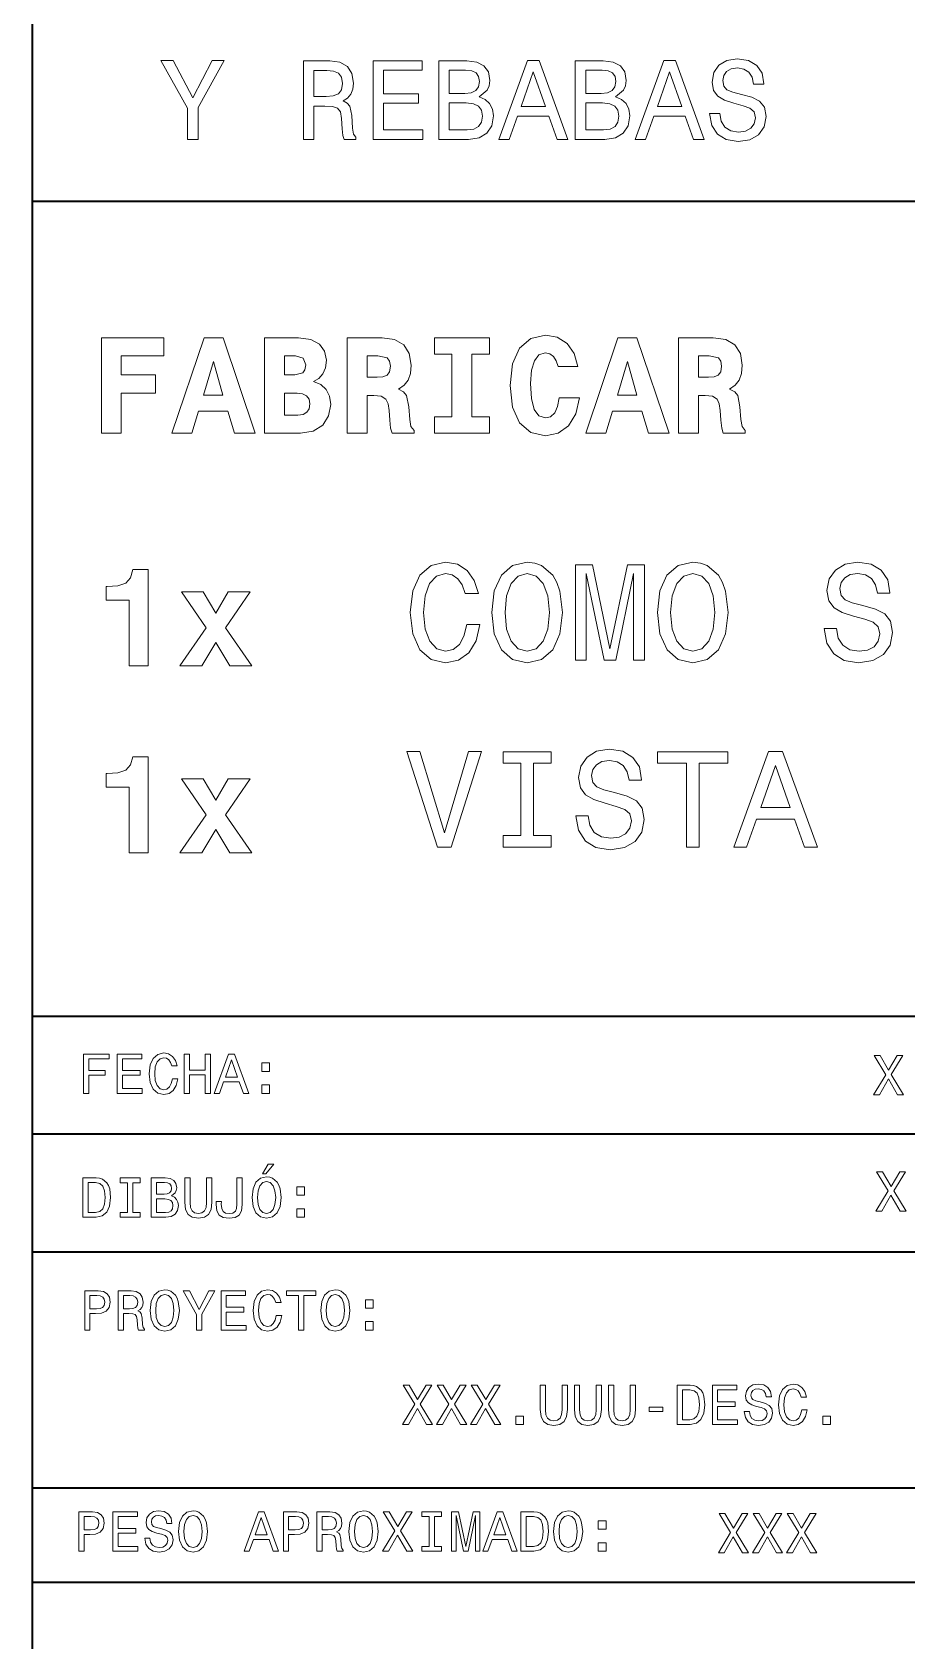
# Model space of a CAD drawing. Extents: x 14 to 2196, y -1968 to 1826.
# Drawn here: x 954 to 1065.2, y 220.2 to 424.7 of the extents above; entities that cross this region are included whole.
import ezdxf

# ---------------------------------------------------------------- set-up
doc = ezdxf.new("R2010")
doc.units = 0

msp = doc.modelspace()

# ---------------------------------------------------------------- linework, layer by layer
at = {"color": 7, "lineweight": 35}
for p, q in [((953.95874, 826.463928), (953.95874, 15.623924)), ((953.95874, 403.249268), (1173.95874, 403.249268)), ((953.95874, 299.623932), (1173.95874, 299.623932)), ((953.95874, 284.623932), (1173.95874, 284.623932)), ((953.95874, 269.623932), (1173.95874, 269.623932)), ((953.95874, 239.623932), (1173.95874, 239.623932)), ((953.95874, 227.623932), (1173.95874, 227.623932))]:
    msp.add_line(p, q, dxfattribs=at)
at = {"color": 7, "lineweight": 13}
for points in [[(975.075195, 411.096558), (975.075195, 415.145538), (978.360535, 421.110962), (976.861938, 421.110962), (974.39801, 416.370331), (971.905212, 421.110962), (970.305786, 421.110962), (973.735168, 415.059082), (973.735168, 411.096558)], [(988.461365, 411.096558), (989.801453, 411.096558), (989.801453, 415.318451), (991.170349, 415.318451), (992.178955, 415.275238), (992.812988, 415.073517), (993.158813, 414.597992), (993.302917, 413.747864), (993.374939, 412.451019), (993.461365, 411.600891), (993.634277, 411.096558), (995.147278, 411.096558), (995.147278, 411.370331), (994.815857, 411.773804), (994.700562, 412.523071), (994.599731, 414.136902), (994.354736, 415.332855), (994.023376, 415.70752), (993.504639, 415.981293), (994.080994, 416.341522), (994.484436, 416.845825), (994.743835, 417.479828), (994.830261, 418.24353), (994.62854, 419.453918), (994.052185, 420.361694), (993.101135, 420.909241), (991.804321, 421.096558), (988.461365, 421.096558)], [(991.429688, 419.871765), (992.308655, 419.785309), (992.928223, 419.511536), (993.317322, 419.007233), (993.44696, 418.214722), (993.302917, 417.378967), (992.913818, 416.874664), (992.251038, 416.615295), (991.343262, 416.543243), (989.801453, 416.543243), (989.801453, 419.871765)], [(997.323059, 411.096558), (1003.663147, 411.096558), (1003.663147, 412.306946), (998.648682, 412.306946), (998.648682, 415.693085), (1003.115601, 415.693085), (1003.115601, 416.889069), (998.648682, 416.889069), (998.648682, 419.886169), (1003.547852, 419.886169), (1003.547852, 421.096558), (997.323059, 421.096558)], [(1010.824524, 416.500031), (1011.83313, 417.335754), (1012.092529, 417.897705), (1012.178955, 418.589355), (1011.991638, 419.670044), (1011.429688, 420.448151), (1010.521912, 420.923645), (1009.253906, 421.096558), (1005.694824, 421.096558), (1005.694824, 411.096558), (1009.455627, 411.096558), (1010.795654, 411.298279), (1011.789917, 411.889069), (1012.409546, 412.825653), (1012.625671, 414.093689), (1012.495972, 414.943817), (1012.150146, 415.649872), (1011.588196, 416.16861)], [(1008.980103, 416.946716), (1007.020447, 416.946716), (1007.020447, 419.900604), (1009.095398, 419.900604), (1009.873474, 419.814148), (1010.421021, 419.554779), (1010.752441, 419.108093), (1010.867737, 418.445251), (1010.738037, 417.78244), (1010.392212, 417.32135), (1009.801453, 417.033142)], [(1013.317322, 411.096558), (1014.642944, 411.096558), (1015.694824, 414.036041), (1019.686157, 414.036041), (1020.738037, 411.096558), (1022.092529, 411.096558), (1018.432556, 421.110962), (1016.96283, 421.110962)], [(1016.155884, 415.260834), (1017.697693, 419.670044), (1019.239502, 415.260834)], [(1028.173218, 416.500031), (1029.181885, 417.335754), (1029.441162, 417.897705), (1029.52771, 418.589355), (1029.340332, 419.670044), (1028.778442, 420.448151), (1027.870605, 420.923645), (1026.602539, 421.096558), (1023.043518, 421.096558), (1023.043518, 411.096558), (1026.804321, 411.096558), (1028.144409, 411.298279), (1029.138672, 411.889069), (1029.758179, 412.825653), (1029.974365, 414.093689), (1029.844727, 414.943817), (1029.498901, 415.649872), (1028.93689, 416.16861)], [(1026.328857, 416.946716), (1024.369141, 416.946716), (1024.369141, 419.900604), (1026.444092, 419.900604), (1027.222168, 419.814148), (1027.769775, 419.554779), (1028.101196, 419.108093), (1028.216431, 418.445251), (1028.086792, 417.78244), (1027.740967, 417.32135), (1027.150146, 417.033142)], [(1030.666016, 411.096558), (1031.991699, 411.096558), (1033.043579, 414.036041), (1037.034912, 414.036041), (1038.086792, 411.096558), (1039.441162, 411.096558), (1035.78125, 421.110962), (1034.311523, 421.110962)], [(1033.504639, 415.260834), (1035.046387, 419.670044), (1036.588135, 415.260834)], [(1041.444092, 414.396271), (1040.132812, 414.396271), (1040.421021, 412.868896), (1041.141479, 411.744965), (1042.250977, 411.067749), (1043.749634, 410.822784), (1045.233765, 411.053345), (1046.343262, 411.687347), (1047.049316, 412.68158), (1047.308594, 413.992798), (1047.092529, 415.174377), (1046.487305, 415.938049), (1045.507446, 416.442383), (1044.196289, 416.817017), (1043.072388, 417.09079), (1042.337524, 417.407806), (1041.919556, 417.868896), (1041.789917, 418.589355), (1041.919556, 419.237762), (1042.294189, 419.727692), (1042.870605, 420.059082), (1043.663086, 420.174377), (1044.470093, 420.030273), (1045.104004, 419.641235), (1045.521973, 418.992798), (1045.723633, 418.113861), (1047.034912, 418.113861), (1047.034912, 418.14267), (1046.804321, 419.497131), (1046.127075, 420.505768), (1045.060791, 421.139771), (1043.619873, 421.355927), (1042.32312, 421.139771), (1041.314453, 420.534607), (1040.666016, 419.597992), (1040.435425, 418.387634), (1040.622803, 417.306946), (1041.170288, 416.572052), (1042.034912, 416.082153), (1043.216431, 415.70752), (1044.383545, 415.376099), (1045.262573, 415.059082), (1045.795654, 414.597992), (1045.983032, 413.848724), (1045.810059, 413.085022), (1045.363403, 412.508667), (1044.686157, 412.148438), (1043.807251, 412.033142), (1042.827393, 412.19165), (1042.078125, 412.65274), (1041.602539, 413.402039)], [(1009.297119, 412.292511), (1007.020447, 412.292511), (1007.020447, 415.736328), (1009.167419, 415.736328), (1010.075195, 415.635468), (1010.723633, 415.332855), (1011.112671, 414.814148), (1011.242371, 414.06485), (1011.112671, 413.272339), (1010.752441, 412.724792), (1010.147278, 412.393402)], [(1026.645874, 412.292511), (1024.369141, 412.292511), (1024.369141, 415.736328), (1026.516113, 415.736328), (1027.42395, 415.635468), (1028.072388, 415.332855), (1028.461426, 414.814148), (1028.591064, 414.06485), (1028.461426, 413.272339), (1028.101196, 412.724792), (1027.495972, 412.393402)], [(962.77356, 385.875732), (962.77356, 373.736084), (965.29248, 373.736084), (965.29248, 378.826324), (969.630554, 378.826324), (969.630554, 381.152802), (965.274963, 381.152802), (965.274963, 383.566742), (970.697571, 383.566742), (970.697571, 385.875732)], [(975.822815, 385.875732), (971.712097, 373.736084), (974.283508, 373.736084), (975.105652, 376.517365), (978.848999, 376.517365), (979.706116, 373.736084), (982.329956, 373.736084), (978.236755, 385.875732)], [(983.519409, 385.875732), (983.519409, 373.736084), (988.0849, 373.736084), (989.71167, 373.998474), (990.91864, 374.768127), (991.670776, 375.922607), (991.933167, 377.374481), (991.775757, 378.424011), (991.33844, 379.281128), (990.65625, 379.910858), (989.76416, 380.295685), (990.428833, 380.680511), (990.936157, 381.275269), (991.268494, 382.044922), (991.39093, 383.006989), (991.163513, 384.161469), (990.49884, 385.071075), (989.39679, 385.665802), (987.840027, 385.875732)], [(994.032288, 385.875732), (994.032288, 373.736084), (996.586121, 373.736084), (996.586121, 378.546448), (997.425781, 378.546448), (998.370361, 378.424011), (998.947571, 378.074158), (999.227478, 377.479431), (999.349915, 376.622314), (999.437378, 375.380371), (999.542358, 374.383301), (999.752258, 373.736084), (1002.533508, 373.736084), (1002.533508, 374.068451), (1002.131165, 374.575714), (1001.991272, 375.467804), (1001.868774, 377.094604), (1001.588928, 378.528961), (1001.204102, 379.001251), (1000.539368, 379.333618), (1001.274048, 379.823395), (1001.781372, 380.488098), (1002.061218, 381.327728), (1002.166199, 382.377258), (1001.921265, 383.864105), (1001.221558, 384.966125), (1000.067078, 385.630829), (998.475281, 385.875732)], [(1007.343872, 383.776642), (1007.343872, 375.835144), (1005.122375, 375.835144), (1005.122375, 373.736084), (1012.119263, 373.736084), (1012.119263, 375.835144), (1009.897766, 375.835144), (1009.897766, 383.776642), (1012.119263, 383.776642), (1012.119263, 385.875732), (1005.122375, 385.875732), (1005.122375, 383.776642)], [(1021.005371, 378.249084), (1020.795471, 377.129578), (1020.428101, 376.324951), (1019.90332, 375.835144), (1019.256104, 375.677734), (1018.398987, 375.940125), (1017.821777, 376.762238), (1017.471924, 378.126648), (1017.366943, 380.033295), (1017.471924, 381.730042), (1017.839233, 382.954498), (1018.416504, 383.689178), (1019.22113, 383.934082), (1019.798401, 383.811646), (1020.270691, 383.496765), (1020.620544, 382.954498), (1020.8479, 382.219849), (1023.366821, 382.219849), (1022.894531, 383.864105), (1022.002441, 385.123566), (1020.742981, 385.928192), (1019.238647, 386.208069), (1017.38446, 385.770752), (1015.96759, 384.546295), (1015.057983, 382.534698), (1014.743103, 379.805908), (1015.057983, 377.059601), (1015.96759, 375.048004), (1017.38446, 373.823547), (1019.238647, 373.403717), (1020.882935, 373.736084), (1022.194824, 374.680664), (1023.104431, 376.202484), (1023.559204, 378.249084)], [(1028.474609, 385.875732), (1024.363892, 373.736084), (1026.935181, 373.736084), (1027.757324, 376.517365), (1031.500732, 376.517365), (1032.357788, 373.736084), (1034.981689, 373.736084), (1030.888428, 385.875732)], [(1036.153687, 385.875732), (1036.153687, 373.736084), (1038.70752, 373.736084), (1038.70752, 378.546448), (1039.547119, 378.546448), (1040.491699, 378.424011), (1041.06897, 378.074158), (1041.348877, 377.479431), (1041.471313, 376.622314), (1041.558716, 375.380371), (1041.663696, 374.383301), (1041.873657, 373.736084), (1044.654907, 373.736084), (1044.654907, 374.068451), (1044.252563, 374.575714), (1044.112671, 375.467804), (1043.990234, 377.094604), (1043.710327, 378.528961), (1043.325439, 379.001251), (1042.660767, 379.333618), (1043.395508, 379.823395), (1043.90271, 380.488098), (1044.182617, 381.327728), (1044.287598, 382.377258), (1044.042725, 383.864105), (1043.343018, 384.966125), (1042.188477, 385.630829), (1040.59668, 385.875732)], [(977.012268, 382.849548), (978.219238, 378.563965), (975.770325, 378.563965)], [(986.073303, 383.566742), (987.4552, 383.566742), (988.417236, 383.286865), (988.749573, 382.447235), (988.662109, 381.800018), (988.39978, 381.397705), (987.385193, 381.152802), (986.073303, 381.152802)], [(996.586121, 383.566742), (997.933044, 383.566742), (999.122498, 383.304352), (999.419861, 382.902039), (999.524841, 382.272308), (999.419861, 381.555115), (999.105042, 381.117828), (998.580261, 380.907928), (997.845581, 380.855438), (996.586121, 380.855438)], [(1029.664062, 382.849548), (1030.870972, 378.563965), (1028.422119, 378.563965)], [(1038.70752, 383.566742), (1040.054443, 383.566742), (1041.243896, 383.304352), (1041.54126, 382.902039), (1041.64624, 382.272308), (1041.54126, 381.555115), (1041.22644, 381.117828), (1040.70166, 380.907928), (1039.967041, 380.855438), (1038.70752, 380.855438)], [(986.073303, 378.826324), (987.6651, 378.826324), (988.364746, 378.738861), (988.87207, 378.476501), (989.18689, 378.056671), (989.29187, 377.461945), (989.18689, 376.832214), (988.889526, 376.394897), (988.417236, 376.132538), (987.77002, 376.045074), (986.073303, 376.045074)], [(966.307495, 352.519012), (966.307495, 344.157715), (968.721436, 344.157715), (968.721436, 356.384827), (966.762268, 356.384827), (966.464905, 355.335266), (965.852722, 354.670563), (964.873108, 354.32074), (963.508728, 354.233276), (963.386292, 354.233276), (963.386292, 352.519012)], [(1009.229065, 349.388977), (1008.879211, 347.919617), (1008.301941, 346.870087), (1007.497314, 346.22287), (1006.552734, 346.01297), (1005.41571, 346.32785), (1004.523621, 347.27243), (1003.928894, 348.811737), (1003.73645, 350.945801), (1003.928894, 353.062347), (1004.506165, 354.619171), (1005.398254, 355.563751), (1006.552734, 355.896118), (1007.392334, 355.721191), (1008.109558, 355.231415), (1008.669312, 354.444244), (1009.054138, 353.359741), (1010.715881, 353.359741), (1010.191101, 355.021484), (1009.281555, 356.280945), (1008.039551, 357.068085), (1006.552734, 357.347961), (1004.698547, 356.910645), (1003.281677, 355.686188), (1002.37207, 353.674591), (1002.05719, 350.945801), (1002.37207, 348.21701), (1003.281677, 346.205383), (1004.698547, 344.96344), (1006.552734, 344.54361), (1008.179504, 344.875977), (1009.491455, 345.80307), (1010.418518, 347.32489), (1010.908325, 349.388977)], [(1012.430115, 350.945801), (1012.744995, 348.21701), (1013.654602, 346.205383), (1015.071472, 344.96344), (1016.925659, 344.54361), (1018.762329, 344.96344), (1020.196716, 346.205383), (1021.088806, 348.21701), (1021.421143, 350.945801), (1021.088806, 353.657104), (1020.703979, 354.759125), (1020.196716, 355.668701), (1018.762329, 356.910645), (1017.887695, 357.225525), (1016.925659, 357.347961), (1015.053955, 356.910645), (1013.637085, 355.686188), (1012.744995, 353.674591)], [(1023.082947, 344.875977), (1024.42981, 344.875977), (1024.42981, 355.896118), (1026.703857, 344.875977), (1028.20813, 344.875977), (1030.464722, 355.896118), (1030.464722, 344.875977), (1031.829102, 344.875977), (1031.829102, 357.015625), (1029.695068, 357.015625), (1027.456055, 346.310333), (1025.234497, 357.015625), (1023.082947, 357.015625)], [(1033.490845, 350.945801), (1033.805664, 348.21701), (1034.715332, 346.205383), (1036.132202, 344.96344), (1037.986328, 344.54361), (1039.822998, 344.96344), (1041.257446, 346.205383), (1042.149536, 348.21701), (1042.481812, 350.945801), (1042.149536, 353.657104), (1041.764648, 354.759125), (1041.257446, 355.668701), (1039.822998, 356.910645), (1038.948364, 357.225525), (1037.986328, 357.347961), (1036.114624, 356.910645), (1034.697754, 355.686188), (1033.805664, 353.674591)], [(1056.283203, 348.881714), (1054.691406, 348.881714), (1055.04126, 347.027527), (1055.915894, 345.663116), (1057.262817, 344.841003), (1059.082031, 344.54361), (1060.883789, 344.823486), (1062.230591, 345.59317), (1063.087769, 346.80014), (1063.402588, 348.391937), (1063.140259, 349.826294), (1062.405518, 350.753387), (1061.216064, 351.365601), (1059.624268, 351.820404), (1058.259888, 352.152771), (1057.367798, 352.537598), (1056.860474, 353.097351), (1056.703125, 353.971954), (1056.860474, 354.759125), (1057.315308, 355.353851), (1058.015015, 355.756165), (1058.977051, 355.896118), (1059.956665, 355.721191), (1060.726318, 355.248901), (1061.233521, 354.461731), (1061.478516, 353.394714), (1063.070312, 353.394714), (1063.070312, 353.429688), (1062.790405, 355.073975), (1061.968262, 356.298431), (1060.673828, 357.068085), (1058.924561, 357.330475), (1057.350342, 357.068085), (1056.125854, 356.333405), (1055.338623, 355.196411), (1055.058838, 353.727051), (1055.286255, 352.415161), (1055.950928, 351.523041), (1057.000488, 350.928314), (1058.434814, 350.473511), (1059.851685, 350.071167), (1060.918701, 349.68634), (1061.565918, 349.126587), (1061.793335, 348.21701), (1061.583374, 347.289917), (1061.041138, 346.59021), (1060.218994, 346.152924), (1059.151978, 346.01297), (1057.962524, 346.205383), (1057.052979, 346.765137), (1056.475708, 347.674744)], [(1014.109375, 350.945801), (1014.301819, 353.062347), (1014.879028, 354.619171), (1015.771179, 355.563751), (1016.925659, 355.896118), (1018.062622, 355.563751), (1018.954773, 354.601685), (1019.531982, 353.044861), (1019.741882, 350.945801), (1019.531982, 348.829224), (1018.954773, 347.27243), (1018.062622, 346.32785), (1016.925659, 346.01297), (1015.771179, 346.32785), (1014.879028, 347.27243), (1014.301819, 348.811737)], [(1035.170044, 350.945801), (1035.362549, 353.062347), (1035.939697, 354.619171), (1036.831909, 355.563751), (1037.986328, 355.896118), (1039.123291, 355.563751), (1040.015503, 354.601685), (1040.592651, 353.044861), (1040.802612, 350.945801), (1040.592651, 348.829224), (1040.015503, 347.27243), (1039.123291, 346.32785), (1037.986328, 346.01297), (1036.831909, 346.32785), (1035.939697, 347.27243), (1035.362549, 348.811737)], [(976.103149, 349.003082), (972.727173, 344.157715), (975.52594, 344.157715), (977.327637, 347.131409), (979.111816, 344.157715), (981.910583, 344.157715), (978.552063, 349.003082), (981.683228, 353.551056), (978.901917, 353.551056), (977.31012, 350.857269), (975.718323, 353.551056), (972.954529, 353.551056)], [(1024.692261, 325.097534), (1023.100403, 325.097534), (1023.450256, 323.243347), (1024.324829, 321.878937), (1025.671753, 321.056824), (1027.490967, 320.75943), (1029.292725, 321.039307), (1030.639648, 321.80899), (1031.496704, 323.015961), (1031.811523, 324.607758), (1031.549194, 326.042114), (1030.814453, 326.969208), (1029.625, 327.581421), (1028.033203, 328.036224), (1026.668823, 328.368591), (1025.776733, 328.753418), (1025.269409, 329.313171), (1025.112061, 330.187775), (1025.269409, 330.974945), (1025.724243, 331.569672), (1026.42395, 331.971985), (1027.385986, 332.111938), (1028.365601, 331.937012), (1029.135254, 331.464722), (1029.642578, 330.677551), (1029.887451, 329.610535), (1031.479248, 329.610535), (1031.479248, 329.645508), (1031.199341, 331.289795), (1030.377197, 332.514252), (1029.082764, 333.283905), (1027.333496, 333.546295), (1025.759277, 333.283905), (1024.53479, 332.549225), (1023.74762, 331.412231), (1023.467773, 329.942871), (1023.69519, 328.630981), (1024.359863, 327.738861), (1025.409424, 327.144135), (1026.84375, 326.689331), (1028.26062, 326.286987), (1029.327637, 325.902161), (1029.974854, 325.342407), (1030.202271, 324.432831), (1029.992432, 323.505737), (1029.450073, 322.80603), (1028.62793, 322.368744), (1027.560913, 322.22879), (1026.37146, 322.421204), (1025.461914, 322.980957), (1024.884644, 323.890564)], [(966.307495, 328.734863), (966.307495, 320.373566), (968.721436, 320.373566), (968.721436, 332.600677), (966.762268, 332.600677), (966.464905, 331.551117), (965.852722, 330.886414), (964.873108, 330.53656), (963.508728, 330.449127), (963.386292, 330.449127), (963.386292, 328.734863)], [(1009.438965, 333.248932), (1006.395325, 322.91098), (1003.26416, 333.248932), (1001.602417, 333.248932), (1005.520691, 321.091797), (1007.269897, 321.091797), (1011.100708, 333.248932)], [(1016.121033, 322.561157), (1013.882019, 322.561157), (1013.882019, 321.091797), (1019.969299, 321.091797), (1019.969299, 322.561157), (1017.730286, 322.561157), (1017.730286, 331.762085), (1019.969299, 331.762085), (1019.969299, 333.231445), (1013.882019, 333.231445), (1013.882019, 331.762085), (1016.121033, 331.762085)], [(1037.181641, 321.091797), (1038.791016, 321.091797), (1038.791016, 331.762085), (1042.464355, 331.762085), (1042.464355, 333.231445), (1033.490845, 333.231445), (1033.490845, 331.762085), (1037.181641, 331.762085)], [(1043.199097, 321.091797), (1044.80835, 321.091797), (1046.085327, 324.660217), (1050.930664, 324.660217), (1052.20752, 321.091797), (1053.851807, 321.091797), (1049.408813, 333.248932), (1047.624634, 333.248932)], [(1046.64502, 326.147064), (1048.516724, 331.499695), (1050.388428, 326.147064)], [(976.103149, 325.218933), (972.727173, 320.373566), (975.52594, 320.373566), (977.327637, 323.34726), (979.111816, 320.373566), (981.910583, 320.373566), (978.552063, 325.218933), (981.683228, 329.766907), (978.901917, 329.766907), (977.31012, 327.07312), (975.718323, 329.766907), (972.954529, 329.766907)], [(960.48645, 289.786316), (961.156494, 289.786316), (961.156494, 292.084595), (963.260193, 292.084595), (963.260193, 292.682556), (961.156494, 292.682556), (961.156494, 294.181122), (963.74292, 294.181122), (963.74292, 294.786316), (960.48645, 294.786316)], [(964.787598, 289.786316), (967.957642, 289.786316), (967.957642, 290.39151), (965.450439, 290.39151), (965.450439, 292.084595), (967.683838, 292.084595), (967.683838, 292.682556), (965.450439, 292.682556), (965.450439, 294.181122), (967.899963, 294.181122), (967.899963, 294.786316), (964.787598, 294.786316)], [(971.804871, 291.645111), (971.660767, 291.039917), (971.423035, 290.607635), (971.091614, 290.341064), (970.702576, 290.254608), (970.234253, 290.384308), (969.866821, 290.773346), (969.621887, 291.407349), (969.542664, 292.286316), (969.621887, 293.158081), (969.859619, 293.799286), (970.227051, 294.188324), (970.702576, 294.325226), (971.048401, 294.253174), (971.343811, 294.051453), (971.574341, 293.727234), (971.732849, 293.280548), (972.417297, 293.280548), (972.201111, 293.964996), (971.826477, 294.483734), (971.315002, 294.807922), (970.702576, 294.923218), (969.938904, 294.743103), (969.355347, 294.23877), (968.980652, 293.410248), (968.851013, 292.286316), (968.980652, 291.162384), (969.355347, 290.333862), (969.938904, 289.822327), (970.702576, 289.649414), (971.37262, 289.786316), (971.912964, 290.168152), (972.2948, 290.794952), (972.496521, 291.645111)], [(973.303467, 289.786316), (973.97345, 289.786316), (973.97345, 292.13501), (975.976379, 292.13501), (975.976379, 289.786316), (976.63916, 289.786316), (976.63916, 294.786316), (975.976379, 294.786316), (975.976379, 292.747406), (973.97345, 292.747406), (973.97345, 294.786316), (973.303467, 294.786316)], [(977.121887, 289.786316), (977.784729, 289.786316), (978.310669, 291.256042), (980.306335, 291.256042), (980.832275, 289.786316), (981.509521, 289.786316), (979.679504, 294.793518), (978.944641, 294.793518)], [(1060.972656, 289.596527), (1061.729126, 289.596527), (1062.874634, 291.621033), (1064.041748, 289.596527), (1064.80542, 289.596527), (1063.242065, 292.168579), (1064.726196, 294.603729), (1063.998535, 294.603729), (1062.89624, 292.752136), (1061.815552, 294.603729), (1061.059082, 294.603729), (1062.536011, 292.161377)], [(978.541199, 291.868439), (979.312073, 294.073059), (980.083008, 291.868439)], [(983.152161, 292.581696), (984.146362, 292.581696), (984.146362, 293.655182), (983.152161, 293.655182)], [(983.152161, 289.786316), (984.146362, 289.786316), (984.146362, 290.859802), (983.152161, 290.859802)], [(983.276062, 279.563843), (983.701111, 279.563843), (984.702576, 280.788635), (983.996521, 280.788635)], [(962.080078, 279.037903), (960.415833, 279.037903), (960.415833, 274.037903), (962.080078, 274.037903), (962.865356, 274.196411), (963.448975, 274.679108), (963.809204, 275.464417), (963.938904, 276.537903), (963.823608, 277.632996), (963.679504, 278.065277), (963.477783, 278.411102), (962.894226, 278.879395), (962.51239, 278.99469)], [(962.029663, 278.439911), (962.577209, 278.331848), (962.951843, 278.000427), (963.175171, 277.409668), (963.247253, 276.537903), (963.167969, 275.694977), (962.944641, 275.104187), (962.562805, 274.75116), (962.029663, 274.635895), (961.085876, 274.635895), (961.085876, 278.439911)], [(966.093079, 274.643097), (965.170837, 274.643097), (965.170837, 274.037903), (967.67804, 274.037903), (967.67804, 274.643097), (966.755859, 274.643097), (966.755859, 278.432709), (967.67804, 278.432709), (967.67804, 279.037903), (965.170837, 279.037903), (965.170837, 278.432709), (966.093079, 278.432709)], [(971.662231, 276.739624), (972.166565, 277.157501), (972.296204, 277.438477), (972.339478, 277.784302), (972.245789, 278.324646), (971.964783, 278.713684), (971.510925, 278.951447), (970.876892, 279.037903), (969.097351, 279.037903), (969.097351, 274.037903), (970.977783, 274.037903), (971.647827, 274.138763), (972.144897, 274.434143), (972.454712, 274.902466), (972.562805, 275.536469), (972.497925, 275.961548), (972.325012, 276.314575), (972.044067, 276.573914)], [(970.740051, 276.962982), (969.760193, 276.962982), (969.760193, 278.439911), (970.797668, 278.439911), (971.186707, 278.396698), (971.46051, 278.266998), (971.626221, 278.043671), (971.683838, 277.71225), (971.619019, 277.380829), (971.446106, 277.150299), (971.150696, 277.006195)], [(973.376892, 275.939911), (973.477783, 275.039337), (973.7948, 274.398132), (974.327942, 274.030701), (975.098816, 273.901001), (975.862488, 274.030701), (976.39563, 274.398132), (976.712646, 275.032135), (976.82074, 275.939911), (976.82074, 279.037903), (976.150696, 279.037903), (976.150696, 275.9039), (976.085876, 275.291504), (975.891296, 274.85202), (975.559937, 274.592651), (975.098816, 274.506195), (974.623291, 274.592651), (974.29187, 274.85202), (974.097351, 275.284302), (974.039734, 275.9039), (974.039734, 279.037903), (973.376892, 279.037903)], [(980.01239, 275.694977), (979.961914, 275.161835), (979.810608, 274.794373), (979.500854, 274.571045), (979.02533, 274.506195), (978.557007, 274.571045), (978.247253, 274.779968), (978.067139, 275.1474), (978.016663, 275.680542), (978.031067, 276.040771), (977.38269, 276.040771), (977.368286, 275.67334), (977.454712, 274.873627), (977.750122, 274.318878), (978.261658, 274.009094), (979.018127, 273.901001), (979.767395, 274.009094), (980.278931, 274.318878), (980.574341, 274.866425), (980.667969, 275.666138), (980.667969, 279.037903), (980.01239, 279.037903)], [(981.92157, 276.537903), (982.05127, 275.413971), (982.425903, 274.585449), (983.00946, 274.073914), (983.773193, 273.901001), (984.529663, 274.073914), (985.120422, 274.585449), (985.487854, 275.413971), (985.624756, 276.537903), (985.487854, 277.654633), (985.329346, 278.108521), (985.120422, 278.483154), (984.529663, 278.99469), (984.169434, 279.124359), (983.773193, 279.174805), (983.002258, 278.99469), (982.418701, 278.490356), (982.05127, 277.661835)], [(982.61322, 276.537903), (982.692505, 277.409668), (982.930237, 278.050873), (983.297668, 278.439911), (983.773193, 278.576813), (984.241455, 278.439911), (984.608887, 278.043671), (984.84668, 277.402466), (984.933105, 276.537903), (984.84668, 275.666138), (984.608887, 275.024933), (984.241455, 274.635895), (983.773193, 274.506195), (983.297668, 274.635895), (982.930237, 275.024933), (982.692505, 275.658936)], [(1061.287231, 274.811798), (1062.043701, 274.811798), (1063.189209, 276.836304), (1064.356323, 274.811798), (1065.119995, 274.811798), (1063.556641, 277.38385), (1065.040771, 279.819), (1064.31311, 279.819), (1063.210815, 277.967407), (1062.130127, 279.819), (1061.373657, 279.819), (1062.850586, 277.376648)], [(970.898499, 274.635895), (969.760193, 274.635895), (969.760193, 276.357788), (970.833679, 276.357788), (971.287598, 276.307343), (971.611755, 276.156067), (971.806335, 275.896698), (971.871155, 275.522064), (971.806335, 275.125793), (971.626221, 274.85202), (971.323608, 274.68631)], [(987.61322, 276.833282), (988.607483, 276.833282), (988.607483, 277.906769), (987.61322, 277.906769)], [(987.61322, 274.037903), (988.607483, 274.037903), (988.607483, 275.111389), (987.61322, 275.111389)], [(960.637268, 259.685913), (961.300049, 259.685913), (961.300049, 261.796875), (962.034912, 261.796875), (962.777039, 261.832886), (963.367798, 262.085052), (963.749634, 262.574951), (963.879333, 263.244995), (963.778442, 263.864594), (963.490295, 264.318481), (963.014771, 264.592255), (962.366333, 264.685913), (960.637268, 264.685913)], [(962.186218, 264.073517), (962.61853, 264.030304), (962.935547, 263.893402), (963.122864, 263.641235), (963.187683, 263.244995), (963.115662, 262.827118), (962.921082, 262.574951), (962.589722, 262.445282), (962.135803, 262.409241), (961.300049, 262.409241), (961.300049, 264.073517)], [(964.887939, 259.685913), (965.557983, 259.685913), (965.557983, 261.796875), (966.242432, 261.796875), (966.746765, 261.775238), (967.063782, 261.674377), (967.236694, 261.436646), (967.308716, 261.011566), (967.344727, 260.363159), (967.387939, 259.93808), (967.474426, 259.685913), (968.230896, 259.685913), (968.230896, 259.822815), (968.065186, 260.024536), (968.007568, 260.39917), (967.957153, 261.206085), (967.834656, 261.804077), (967.668945, 261.991394), (967.409607, 262.128265), (967.697754, 262.30838), (967.899475, 262.560547), (968.029175, 262.877563), (968.072388, 263.259399), (967.971558, 263.864594), (967.68335, 264.318481), (967.207825, 264.592255), (966.559448, 264.685913), (964.887939, 264.685913)], [(966.372131, 264.073517), (966.811584, 264.030304), (967.121399, 263.893402), (967.315918, 263.641235), (967.380737, 263.244995), (967.308716, 262.827118), (967.114197, 262.574951), (966.782776, 262.445282), (966.328857, 262.409241), (965.557983, 262.409241), (965.557983, 264.073517)], [(968.980164, 262.185913), (969.109863, 261.061981), (969.484497, 260.233459), (970.068054, 259.721924), (970.831787, 259.549011), (971.588257, 259.721924), (972.179016, 260.233459), (972.546448, 261.061981), (972.68335, 262.185913), (972.546448, 263.302643), (972.387939, 263.756531), (972.179016, 264.131165), (971.588257, 264.6427), (971.228027, 264.772369), (970.831787, 264.822815), (970.060852, 264.6427), (969.477295, 264.138367), (969.109863, 263.309845)], [(969.671814, 262.185913), (969.751099, 263.057678), (969.988831, 263.698883), (970.356262, 264.087921), (970.831787, 264.224823), (971.300049, 264.087921), (971.66748, 263.691681), (971.905273, 263.050476), (971.991699, 262.185913), (971.905273, 261.314148), (971.66748, 260.672943), (971.300049, 260.283905), (970.831787, 260.154205), (970.356262, 260.283905), (969.988831, 260.672943), (969.751099, 261.306946)], [(975.543579, 259.685913), (975.543579, 261.710419), (977.186218, 264.693115), (976.436951, 264.693115), (975.204956, 262.322815), (973.958557, 264.693115), (973.158875, 264.693115), (974.873535, 261.667175), (974.873535, 259.685913)], [(977.993164, 259.685913), (981.163208, 259.685913), (981.163208, 260.291107), (978.656006, 260.291107), (978.656006, 261.984192), (980.889404, 261.984192), (980.889404, 262.582153), (978.656006, 262.582153), (978.656006, 264.080719), (981.10553, 264.080719), (981.10553, 264.685913), (977.993164, 264.685913)], [(985.010437, 261.544708), (984.866333, 260.939514), (984.628601, 260.507233), (984.29718, 260.240662), (983.908142, 260.154205), (983.439819, 260.283905), (983.072388, 260.672943), (982.827454, 261.306946), (982.748169, 262.185913), (982.827454, 263.057678), (983.065186, 263.698883), (983.432617, 264.087921), (983.908142, 264.224823), (984.253967, 264.152771), (984.549377, 263.95105), (984.779907, 263.626831), (984.938416, 263.180145), (985.622864, 263.180145), (985.406677, 263.864594), (985.032043, 264.383331), (984.520508, 264.70752), (983.908142, 264.822815), (983.14447, 264.6427), (982.560852, 264.138367), (982.186218, 263.309845), (982.05658, 262.185913), (982.186218, 261.061981), (982.560852, 260.233459), (983.14447, 259.721924), (983.908142, 259.549011), (984.578186, 259.685913), (985.11853, 260.067749), (985.500366, 260.69455), (985.702087, 261.544708)], [(987.84906, 259.685913), (988.511902, 259.685913), (988.511902, 264.080719), (990.024841, 264.080719), (990.024841, 264.685913), (986.328857, 264.685913), (986.328857, 264.080719), (987.84906, 264.080719)], [(990.666077, 262.185913), (990.795776, 261.061981), (991.17041, 260.233459), (991.753967, 259.721924), (992.517639, 259.549011), (993.274109, 259.721924), (993.864929, 260.233459), (994.232361, 261.061981), (994.369263, 262.185913), (994.232361, 263.302643), (994.073853, 263.756531), (993.864929, 264.131165), (993.274109, 264.6427), (992.913879, 264.772369), (992.517639, 264.822815), (991.746765, 264.6427), (991.163208, 264.138367), (990.795776, 263.309845)], [(991.357727, 262.185913), (991.436951, 263.057678), (991.674683, 263.698883), (992.042114, 264.087921), (992.517639, 264.224823), (992.985962, 264.087921), (993.353394, 263.691681), (993.591125, 263.050476), (993.677612, 262.185913), (993.591125, 261.314148), (993.353394, 260.672943), (992.985962, 260.283905), (992.517639, 260.154205), (992.042114, 260.283905), (991.674683, 260.672943), (991.436951, 261.306946)], [(996.357727, 262.481293), (997.351929, 262.481293), (997.351929, 263.554779), (996.357727, 263.554779)], [(996.357727, 259.685913), (997.351929, 259.685913), (997.351929, 260.759399), (996.357727, 260.759399)], [(1001.056458, 247.685883), (1001.812988, 247.685883), (1002.958496, 249.710373), (1004.125671, 247.685883), (1004.889343, 247.685883), (1003.325928, 250.257935), (1004.810059, 252.693085), (1004.082397, 252.693085), (1002.980103, 250.841507), (1001.899414, 252.693085), (1001.142944, 252.693085), (1002.619873, 250.250717)], [(1005.393677, 247.685883), (1006.150146, 247.685883), (1007.295654, 249.710373), (1008.46283, 247.685883), (1009.226501, 247.685883), (1007.663086, 250.257935), (1009.147278, 252.693085), (1008.419617, 252.693085), (1007.317322, 250.841507), (1006.236572, 252.693085), (1005.480103, 252.693085), (1006.957031, 250.250717)], [(1009.730835, 247.685883), (1010.487305, 247.685883), (1011.632874, 249.710373), (1012.799988, 247.685883), (1013.563721, 247.685883), (1012.000305, 250.257935), (1013.484436, 252.693085), (1012.756775, 252.693085), (1011.65448, 250.841507), (1010.573792, 252.693085), (1009.817322, 252.693085), (1011.29425, 250.250717)], [(1018.592529, 249.587906), (1018.693359, 248.687317), (1019.010376, 248.046112), (1019.543518, 247.67868), (1020.314392, 247.548996), (1021.078125, 247.67868), (1021.611267, 248.046112), (1021.928223, 248.680115), (1022.036316, 249.587906), (1022.036316, 252.685883), (1021.366272, 252.685883), (1021.366272, 249.55188), (1021.301453, 248.939484), (1021.106934, 248.5), (1020.775513, 248.240631), (1020.314392, 248.154175), (1019.838928, 248.240631), (1019.507507, 248.5), (1019.312988, 248.932281), (1019.25531, 249.55188), (1019.25531, 252.685883), (1018.592529, 252.685883)], [(1022.929688, 249.587906), (1023.030518, 248.687317), (1023.347534, 248.046112), (1023.880676, 247.67868), (1024.651611, 247.548996), (1025.415283, 247.67868), (1025.948364, 248.046112), (1026.265381, 248.680115), (1026.373535, 249.587906), (1026.373535, 252.685883), (1025.703491, 252.685883), (1025.703491, 249.55188), (1025.638672, 248.939484), (1025.444092, 248.5), (1025.112671, 248.240631), (1024.651611, 248.154175), (1024.176025, 248.240631), (1023.844666, 248.5), (1023.650146, 248.932281), (1023.592529, 249.55188), (1023.592529, 252.685883), (1022.929688, 252.685883)], [(1027.266846, 249.587906), (1027.367676, 248.687317), (1027.684692, 248.046112), (1028.217896, 247.67868), (1028.98877, 247.548996), (1029.752441, 247.67868), (1030.285645, 248.046112), (1030.602539, 248.680115), (1030.710693, 249.587906), (1030.710693, 252.685883), (1030.040649, 252.685883), (1030.040649, 249.55188), (1029.97583, 248.939484), (1029.78125, 248.5), (1029.449829, 248.240631), (1028.98877, 248.154175), (1028.513306, 248.240631), (1028.181885, 248.5), (1027.987305, 248.932281), (1027.929688, 249.55188), (1027.929688, 252.685883), (1027.266846, 252.685883)], [(1037.655884, 252.685883), (1035.991699, 252.685883), (1035.991699, 247.685883), (1037.655884, 247.685883), (1038.441162, 247.844391), (1039.02478, 248.327087), (1039.38501, 249.112396), (1039.514648, 250.185883), (1039.399414, 251.280991), (1039.255371, 251.713257), (1039.053589, 252.059082), (1038.469971, 252.527374), (1038.088135, 252.642654)], [(1037.605469, 252.087906), (1038.153076, 251.979828), (1038.52771, 251.648422), (1038.750977, 251.057648), (1038.822998, 250.185883), (1038.743774, 249.342941), (1038.520508, 248.752167), (1038.138672, 248.399139), (1037.605469, 248.283859), (1036.661621, 248.283859), (1036.661621, 252.087906)], [(1040.487305, 247.685883), (1043.657349, 247.685883), (1043.657349, 248.291077), (1041.150146, 248.291077), (1041.150146, 249.984146), (1043.383545, 249.984146), (1043.383545, 250.582138), (1041.150146, 250.582138), (1041.150146, 252.080688), (1043.599731, 252.080688), (1043.599731, 252.685883), (1040.487305, 252.685883)], [(1045.199097, 249.335739), (1044.543579, 249.335739), (1044.687622, 248.572052), (1045.047852, 248.010086), (1045.602539, 247.671478), (1046.351929, 247.548996), (1047.093994, 247.664276), (1047.648682, 247.981277), (1048.001709, 248.478394), (1048.13147, 249.134003), (1048.023315, 249.724792), (1047.720703, 250.106628), (1047.230835, 250.358795), (1046.575195, 250.546112), (1046.013306, 250.682999), (1045.645874, 250.841507), (1045.43689, 251.072052), (1045.37207, 251.432281), (1045.43689, 251.756485), (1045.624268, 252.00145), (1045.912354, 252.167145), (1046.308594, 252.224792), (1046.712158, 252.15274), (1047.029053, 251.958221), (1047.238037, 251.634003), (1047.338867, 251.194534), (1047.994507, 251.194534), (1047.994507, 251.208939), (1047.879272, 251.886169), (1047.540649, 252.390488), (1047.007446, 252.707489), (1046.286987, 252.815567), (1045.638672, 252.707489), (1045.134277, 252.404907), (1044.810059, 251.9366), (1044.694824, 251.331421), (1044.788452, 250.791077), (1045.062256, 250.42363), (1045.494507, 250.17868), (1046.085327, 249.991364), (1046.668823, 249.825653), (1047.108398, 249.667145), (1047.374878, 249.4366), (1047.468628, 249.061966), (1047.38208, 248.680115), (1047.158813, 248.391937), (1046.82019, 248.211823), (1046.380737, 248.154175), (1045.890747, 248.233429), (1045.516113, 248.463974), (1045.278442, 248.838623)], [(1051.841797, 249.544678), (1051.697754, 248.939484), (1051.459961, 248.507202), (1051.12854, 248.240631), (1050.739502, 248.154175), (1050.27124, 248.283859), (1049.903809, 248.672913), (1049.658813, 249.306915), (1049.57959, 250.185883), (1049.658813, 251.057648), (1049.896606, 251.698853), (1050.264038, 252.087906), (1050.739502, 252.224792), (1051.085327, 252.15274), (1051.380737, 251.951019), (1051.611206, 251.626801), (1051.769775, 251.180115), (1052.454224, 251.180115), (1052.238037, 251.864563), (1051.863403, 252.383286), (1051.351929, 252.707489), (1050.739502, 252.822769), (1049.97583, 252.642654), (1049.392212, 252.138336), (1049.017578, 251.309799), (1048.887939, 250.185883), (1049.017578, 249.061966), (1049.392212, 248.233429), (1049.97583, 247.721909), (1050.739502, 247.548996), (1051.409546, 247.685883), (1051.949829, 248.067734), (1052.331665, 248.694534), (1052.533447, 249.544678)], [(1032.454224, 249.335739), (1034.197754, 249.335739), (1034.197754, 249.904907), (1032.454224, 249.904907)], [(1015.480103, 247.685883), (1016.474365, 247.685883), (1016.474365, 248.759369), (1015.480103, 248.759369)], [(1054.514648, 247.685883), (1055.508911, 247.685883), (1055.508911, 248.759369), (1054.514648, 248.759369)], [(959.890503, 231.578629), (960.553284, 231.578629), (960.553284, 233.689575), (961.288147, 233.689575), (962.030273, 233.725601), (962.621033, 233.977768), (963.002869, 234.467682), (963.132568, 235.137711), (963.031677, 235.757309), (962.74353, 236.211197), (962.268005, 236.48497), (961.619568, 236.578629), (959.890503, 236.578629)], [(961.439453, 235.966232), (961.871765, 235.923004), (962.188721, 235.786118), (962.376099, 235.533966), (962.440918, 235.137711), (962.368896, 234.719833), (962.174316, 234.467682), (961.842957, 234.337997), (961.389038, 234.301971), (960.553284, 234.301971), (960.553284, 235.966232)], [(964.234863, 231.578629), (967.404907, 231.578629), (967.404907, 232.183823), (964.897705, 232.183823), (964.897705, 233.876892), (967.131104, 233.876892), (967.131104, 234.474884), (964.897705, 234.474884), (964.897705, 235.973434), (967.347229, 235.973434), (967.347229, 236.578629), (964.234863, 236.578629)], [(968.946655, 233.228485), (968.291077, 233.228485), (968.43512, 232.464798), (968.79541, 231.902832), (969.350159, 231.564224), (970.099426, 231.441742), (970.841492, 231.557022), (971.39624, 231.874023), (971.749268, 232.37114), (971.878967, 233.026749), (971.770874, 233.617538), (971.468262, 233.999374), (970.978394, 234.251541), (970.322754, 234.438858), (969.760803, 234.575745), (969.393372, 234.734253), (969.184448, 234.964798), (969.119568, 235.325027), (969.184448, 235.649231), (969.371765, 235.894196), (969.659912, 236.059891), (970.056213, 236.117538), (970.459656, 236.045486), (970.776672, 235.850967), (970.985596, 235.526749), (971.086426, 235.08728), (971.742065, 235.08728), (971.742065, 235.101685), (971.62677, 235.778915), (971.288147, 236.283234), (970.755005, 236.600235), (970.034546, 236.708313), (969.386169, 236.600235), (968.881836, 236.297653), (968.557617, 235.829346), (968.442383, 235.224167), (968.536011, 234.683823), (968.809814, 234.316376), (969.242065, 234.071426), (969.832825, 233.884109), (970.416443, 233.718399), (970.855896, 233.559891), (971.122498, 233.329346), (971.216125, 232.954712), (971.1297, 232.572861), (970.906311, 232.284683), (970.567688, 232.104568), (970.128235, 232.046921), (969.638306, 232.126175), (969.263672, 232.35672), (969.02594, 232.731369)], [(972.570618, 234.078629), (972.700256, 232.954712), (973.07489, 232.126175), (973.658508, 231.614655), (974.42218, 231.441742), (975.17865, 231.614655), (975.76947, 232.126175), (976.136902, 232.954712), (976.273743, 234.078629), (976.136902, 235.195343), (975.978394, 235.649231), (975.76947, 236.02388), (975.17865, 236.5354), (974.81842, 236.665085), (974.42218, 236.715515), (973.651306, 236.5354), (973.067688, 236.031082), (972.700256, 235.202545)], [(973.262268, 234.078629), (973.341492, 234.950394), (973.579224, 235.591599), (973.946655, 235.980652), (974.42218, 236.117538), (974.890503, 235.980652), (975.257935, 235.584396), (975.495667, 234.943176), (975.582153, 234.078629), (975.495667, 233.206863), (975.257935, 232.565659), (974.890503, 232.176605), (974.42218, 232.046921), (973.946655, 232.176605), (973.579224, 232.565659), (973.341492, 233.199661)], [(980.906311, 231.578629), (981.569153, 231.578629), (982.095093, 233.04837), (984.090759, 233.04837), (984.616699, 231.578629), (985.293945, 231.578629), (983.463989, 236.585831), (982.729126, 236.585831)], [(982.325623, 233.660767), (983.096558, 235.865372), (983.867432, 233.660767)], [(985.913513, 231.578629), (986.576355, 231.578629), (986.576355, 233.689575), (987.311218, 233.689575), (988.053284, 233.725601), (988.644104, 233.977768), (989.02594, 234.467682), (989.15564, 235.137711), (989.054749, 235.757309), (988.766541, 236.211197), (988.291077, 236.48497), (987.642639, 236.578629), (985.913513, 236.578629)], [(987.462524, 235.966232), (987.894775, 235.923004), (988.211792, 235.786118), (988.399109, 235.533966), (988.463989, 235.137711), (988.391907, 234.719833), (988.197388, 234.467682), (987.865967, 234.337997), (987.412109, 234.301971), (986.576355, 234.301971), (986.576355, 235.966232)], [(990.164246, 231.578629), (990.83429, 231.578629), (990.83429, 233.689575), (991.518738, 233.689575), (992.023071, 233.667969), (992.340027, 233.567108), (992.512939, 233.329346), (992.585022, 232.904282), (992.621033, 232.255859), (992.664246, 231.830795), (992.750732, 231.578629), (993.507202, 231.578629), (993.507202, 231.715515), (993.341492, 231.917252), (993.283875, 232.291885), (993.233398, 233.098801), (993.110962, 233.696777), (992.945251, 233.884109), (992.685852, 234.020996), (992.97406, 234.201111), (993.175781, 234.453262), (993.305481, 234.770264), (993.348694, 235.152115), (993.247803, 235.757309), (992.959656, 236.211197), (992.484131, 236.48497), (991.835693, 236.578629), (990.164246, 236.578629)], [(991.648376, 235.966232), (992.087891, 235.923004), (992.397705, 235.786118), (992.592224, 235.533966), (992.657043, 235.137711), (992.585022, 234.719833), (992.390503, 234.467682), (992.059082, 234.337997), (991.605164, 234.301971), (990.83429, 234.301971), (990.83429, 235.966232)], [(994.25647, 234.078629), (994.386169, 232.954712), (994.760803, 232.126175), (995.34436, 231.614655), (996.108032, 231.441742), (996.864563, 231.614655), (997.455322, 232.126175), (997.822754, 232.954712), (997.959656, 234.078629), (997.822754, 235.195343), (997.664246, 235.649231), (997.455322, 236.02388), (996.864563, 236.5354), (996.504333, 236.665085), (996.108032, 236.715515), (995.337158, 236.5354), (994.753601, 236.031082), (994.386169, 235.202545)], [(994.94812, 234.078629), (995.027344, 234.950394), (995.265137, 235.591599), (995.632568, 235.980652), (996.108032, 236.117538), (996.576355, 235.980652), (996.943787, 235.584396), (997.181519, 234.943176), (997.268005, 234.078629), (997.181519, 233.206863), (996.943787, 232.565659), (996.576355, 232.176605), (996.108032, 232.046921), (995.632568, 232.176605), (995.265137, 232.565659), (995.027344, 233.199661)], [(998.536011, 231.578629), (999.29248, 231.578629), (1000.438049, 233.603119), (1001.605164, 231.578629), (1002.368896, 231.578629), (1000.805481, 234.150681), (1002.289612, 236.585831), (1001.561951, 236.585831), (1000.459656, 234.734253), (999.378967, 236.585831), (998.622498, 236.585831), (1000.099426, 234.143463)], [(1004.450989, 232.183823), (1003.528809, 232.183823), (1003.528809, 231.578629), (1006.036011, 231.578629), (1006.036011, 232.183823), (1005.113831, 232.183823), (1005.113831, 235.973434), (1006.036011, 235.973434), (1006.036011, 236.578629), (1003.528809, 236.578629), (1003.528809, 235.973434), (1004.450989, 235.973434)], [(1007.31842, 231.578629), (1007.873169, 231.578629), (1007.873169, 236.117538), (1008.809814, 231.578629), (1009.429382, 231.578629), (1010.358765, 236.117538), (1010.358765, 231.578629), (1010.920776, 231.578629), (1010.920776, 236.578629), (1010.041809, 236.578629), (1009.119568, 232.169403), (1008.20459, 236.578629), (1007.31842, 236.578629)], [(1011.266541, 231.578629), (1011.929382, 231.578629), (1012.455322, 233.04837), (1014.450989, 233.04837), (1014.976929, 231.578629), (1015.654175, 231.578629), (1013.824219, 236.585831), (1013.089355, 236.585831)], [(1012.685852, 233.660767), (1013.456787, 235.865372), (1014.227661, 233.660767)], [(1017.786743, 236.578629), (1016.122498, 236.578629), (1016.122498, 231.578629), (1017.786743, 231.578629), (1018.572021, 231.737137), (1019.15564, 232.219833), (1019.515869, 233.005142), (1019.645508, 234.078629), (1019.530273, 235.173737), (1019.386169, 235.606003), (1019.184448, 235.951828), (1018.600891, 236.42012), (1018.218994, 236.5354)], [(1017.736328, 235.980652), (1018.283875, 235.872574), (1018.658508, 235.541168), (1018.881836, 234.950394), (1018.953857, 234.078629), (1018.874634, 233.235687), (1018.651306, 232.644913), (1018.26947, 232.291885), (1017.736328, 232.176605), (1016.79248, 232.176605), (1016.79248, 235.980652)], [(1020.279541, 234.078629), (1020.409241, 232.954712), (1020.783875, 232.126175), (1021.367432, 231.614655), (1022.131104, 231.441742), (1022.887634, 231.614655), (1023.478394, 232.126175), (1023.845825, 232.954712), (1023.982727, 234.078629), (1023.845825, 235.195343), (1023.687317, 235.649231), (1023.478394, 236.02388), (1022.887634, 236.5354), (1022.527405, 236.665085), (1022.131104, 236.715515), (1021.360229, 236.5354), (1020.776672, 236.031082), (1020.409241, 235.202545)], [(1020.971191, 234.078629), (1021.050415, 234.950394), (1021.288208, 235.591599), (1021.65564, 235.980652), (1022.131104, 236.117538), (1022.599426, 235.980652), (1022.966858, 235.584396), (1023.20459, 234.943176), (1023.291077, 234.078629), (1023.20459, 233.206863), (1022.966858, 232.565659), (1022.599426, 232.176605), (1022.131104, 232.046921), (1021.65564, 232.176605), (1021.288208, 232.565659), (1021.050415, 233.199661)], [(1025.971191, 234.374023), (1026.965454, 234.374023), (1026.965454, 235.44751), (1025.971191, 235.44751)], [(1041.238403, 231.366364), (1041.994873, 231.366364), (1043.140381, 233.390854), (1044.307495, 231.366364), (1045.071167, 231.366364), (1043.507812, 233.938416), (1044.991943, 236.373566), (1044.264282, 236.373566), (1043.161987, 234.521988), (1042.081299, 236.373566), (1041.324829, 236.373566), (1042.801758, 233.931198)], [(1045.575562, 231.366364), (1046.332031, 231.366364), (1047.477539, 233.390854), (1048.644653, 231.366364), (1049.408447, 231.366364), (1047.844971, 233.938416), (1049.329102, 236.373566), (1048.60144, 236.373566), (1047.499146, 234.521988), (1046.418457, 236.373566), (1045.661987, 236.373566), (1047.138916, 233.931198)], [(1049.91272, 231.366364), (1050.669189, 231.366364), (1051.814697, 233.390854), (1052.981934, 231.366364), (1053.745605, 231.366364), (1052.182129, 233.938416), (1053.666382, 236.373566), (1052.938599, 236.373566), (1051.836304, 234.521988), (1050.755615, 236.373566), (1049.999146, 236.373566), (1051.476074, 233.931198)], [(1025.971191, 231.578629), (1026.965454, 231.578629), (1026.965454, 232.652115), (1025.971191, 232.652115)]]:
    msp.add_lwpolyline(points, close=True, dxfattribs=at)

doc.saveas('drawing.dxf')
